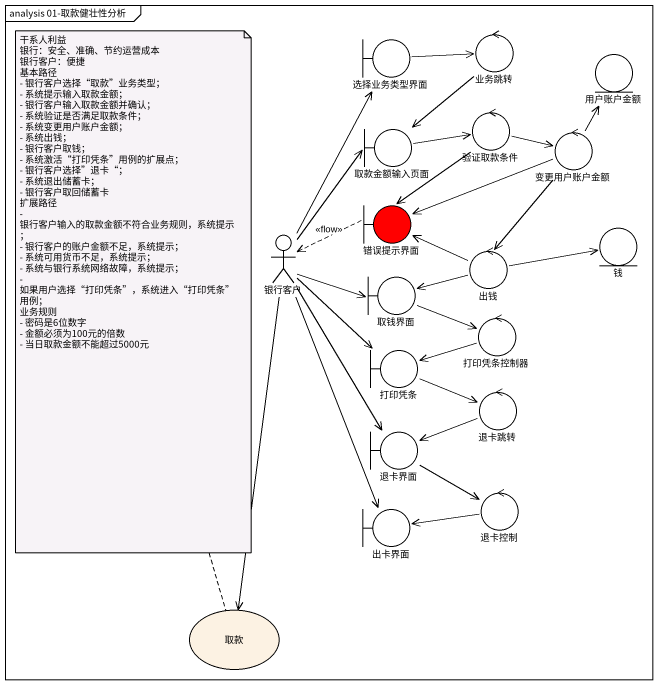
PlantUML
@startuml
mainframe analysis 01-取款健壮性分析
control 业务跳转
boundary 选择业务类型界面
entity 用户账户金额
control 验证取款条件
boundary 取款金额输入页面
control 变更用户账户金额
boundary 错误提示界面 #FF0000
entity 钱
actor 银行客户
control 出钱
boundary 取钱界面
control 打印凭条控制器
boundary 打印凭条
control 退卡跳转
boundary 退卡界面
control 退卡控制
boundary 出卡界面
usecase 取款
业务跳转 --> 取款金额输入页面
选择业务类型界面 -right-> 业务跳转
验证取款条件 -right-> 变更用户账户金额
验证取款条件 --> 错误提示界面
取款金额输入页面 -right-> 验证取款条件
变更用户账户金额 -up-> 用户账户金额
变更用户账户金额 -left-> 错误提示界面
变更用户账户金额 --> 出钱
错误提示界面 .left.> 银行客户 : <<flow>>
银行客户 -up-> 选择业务类型界面
银行客户 -up-> 取款金额输入页面
银行客户 -right-> 取钱界面
银行客户 --> 打印凭条
银行客户 --> 退卡界面
银行客户 --> 出卡界面
银行客户 --> 取款
出钱 -left-> 错误提示界面
出钱 -right-> 钱
出钱 -left-> 取钱界面
取钱界面 -right-> 打印凭条控制器
打印凭条控制器 -left-> 打印凭条
打印凭条 -right-> 退卡跳转
退卡跳转 -left-> 退卡界面
退卡界面 --> 退卡控制
退卡控制 -left-> 出卡界面
note top of 取款
  干系人利益
  银行：安全、准确、节约运营成本
  银行客户：便捷
  基本路径
  - 银行客户选择“取款”业务类型；
  - 系统提示输入取款金额；
  - 银行客户输入取款金额并确认；
  - 系统验证是否满足取款条件；
  - 系统变更用户账户金额；
  - 系统出钱；
  - 银行客户取钱；
  - 系统激活“打印凭条”用例的扩展点；
  - 银行客户选择”退卡“；
  - 系统退出储蓄卡；
  - 银行客户取回储蓄卡
  扩展路径
  - 银行客户输入的取款金额不符合业务规则，系统提示；
  - 银行客户的账户金额不足，系统提示；
  - 系统可用货币不足，系统提示；
  - 系统与银行系统网络故障，系统提示；
  - 如果用户选择“打印凭条”，系统进入“打印凭条”用例；
  业务规则
  - 密码是6位数字
  - 金额必须为100元的倍数
  - 当日取款金额不能超过5000元
end note
@enduml
